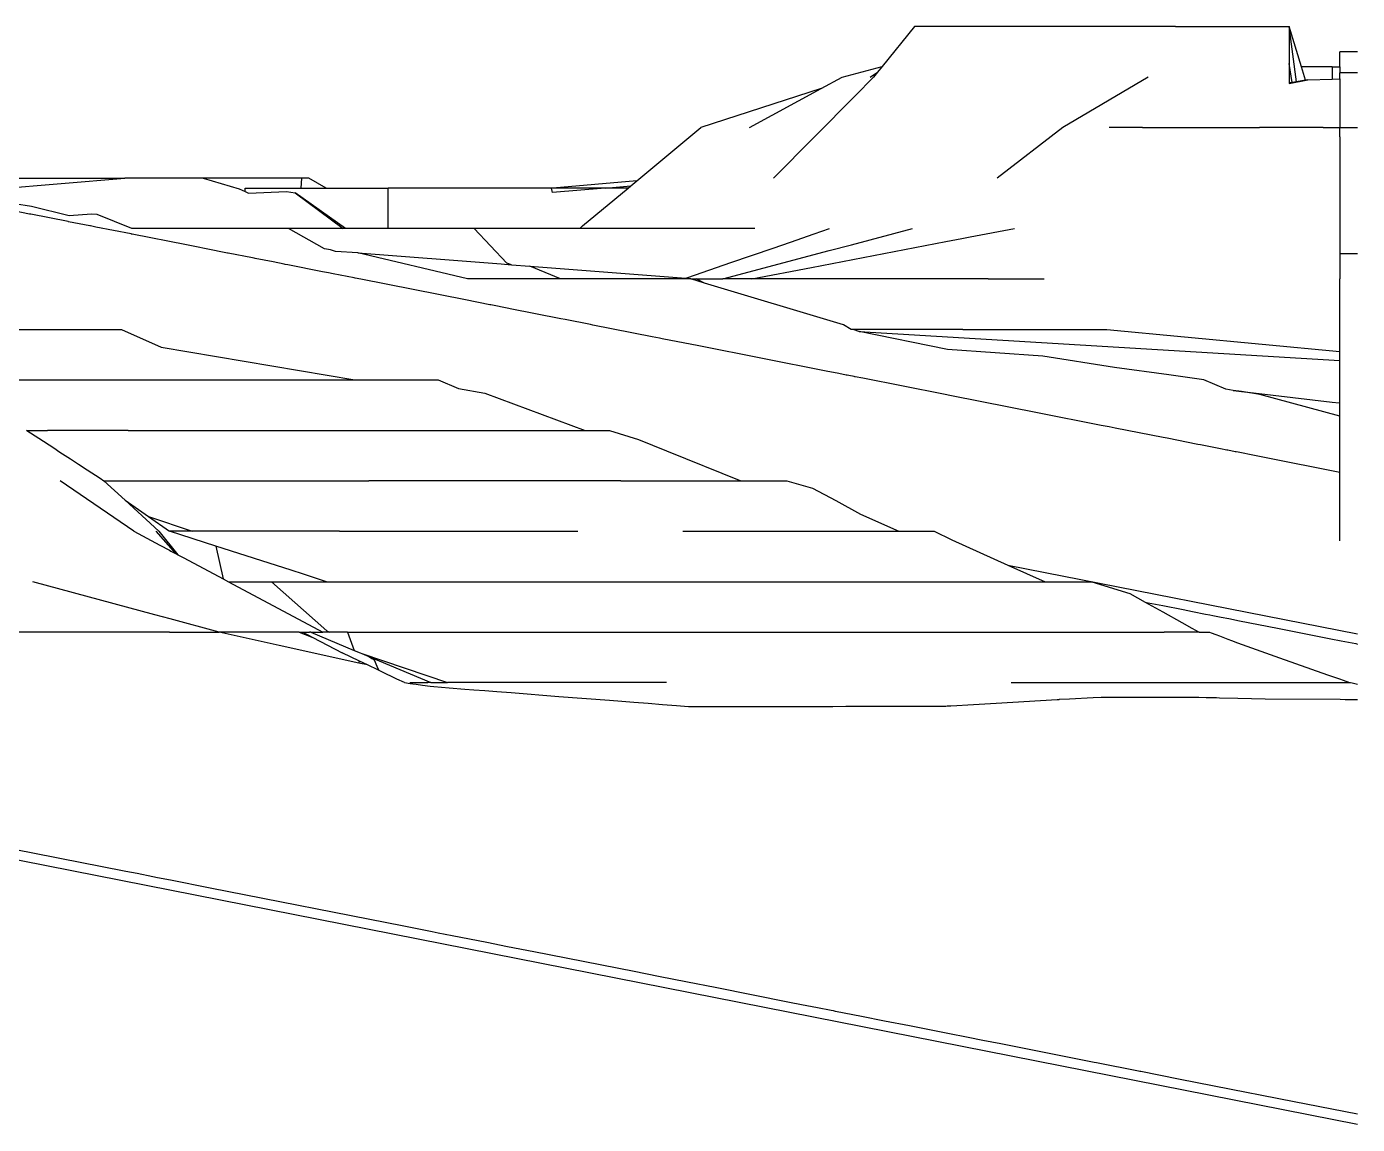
# Model space of a CAD drawing. Extents: x -49.7 to 49.7, y -10.2 to 18.8.
# Drawn here: x 23.33 to 49.7, y -8.94 to 12.81 of the extents above; entities that cross this region are included whole.
import ezdxf

# ---------------------------------------------------------------- set-up
doc = ezdxf.new("R2010")
doc.units = 0
doc.layers.get('0').update_dxf_attribs({"linetype": 'CONTINUOUS'})
doc.layers.add('SECTIONCUTEDGES', color=7, linetype='CONTINUOUS')

msp = doc.modelspace()

# ---------------------------------------------------------------- linework, layer by layer
for p, q in [((40.925, 12.812), (40.287, 12.025)), ((41.485, 12.812), (40.925, 12.812)), ((42.685, 12.812), (41.485, 12.812)), ((43.025, 12.812), (42.685, 12.812)), ((43.865, 12.812), (43.025, 12.812)), ((46.095, 12.812), (43.865, 12.812)), ((46.095, 12.812), (46.755, 12.812)), ((46.755, 12.812), (48.353, 12.812)), ((48.353, 12.812), (48.353, 12.083)), ((48.498, 11.721), (48.353, 12.812)), ((48.592, 12.018), (48.353, 12.812)), ((49.702, 12.313), (49.353, 12.313)), ((49.353, 12.018), (49.353, 12.313)), ((39.495, 11.812), (40.287, 12.025)), ((40.045, 11.812), (40.196, 11.912)), ((40.196, 11.912), (40.115, 11.812)), ((40.287, 12.025), (40.196, 11.912)), ((48.353, 12.083), (48.353, 11.812)), ((48.409, 11.705), (48.353, 12.083)), ((49.203, 12.018), (48.592, 12.018)), ((48.673, 11.75), (48.592, 12.018)), ((49.203, 12.018), (49.353, 12.018)), ((49.203, 12.018), (49.203, 11.772)), ((49.353, 12.018), (49.353, 11.896)), ((49.702, 11.896), (49.353, 11.896)), ((49.353, 11.776), (49.353, 11.896)), ((49.353, 11.896), (49.353, 11.894)), ((39.079, 11.587), (39.495, 11.812)), ((40.115, 11.812), (39.75, 11.444)), ((45.555, 11.812), (43.865, 10.812)), ((48.353, 11.812), (48.353, 11.696)), ((48.353, 11.685), (48.72, 11.758)), ((48.353, 11.688), (48.72, 11.758)), ((48.371, 11.699), (48.353, 11.696)), ((48.353, 11.696), (48.353, 11.688)), ((48.353, 11.688), (48.353, 11.685)), ((48.409, 11.705), (48.371, 11.699)), ((48.498, 11.721), (48.409, 11.705)), ((48.673, 11.75), (48.498, 11.721)), ((48.72, 11.758), (48.673, 11.75)), ((48.72, 11.758), (49.203, 11.772)), ((49.203, 11.772), (49.353, 11.776)), ((49.353, 11.776), (49.353, 11.524)), ((39.079, 11.587), (36.695, 10.812)), ((37.655, 10.812), (39.079, 11.587)), ((39.75, 11.444), (38.135, 9.812)), ((49.353, 11.524), (49.353, 10.812)), ((35.424, 9.757), (36.695, 10.812)), ((43.865, 10.812), (42.565, 9.812)), ((45.445, 10.812), (44.785, 10.812)), ((45.445, 10.812), (46.085, 10.812)), ((46.085, 10.812), (46.945, 10.812)), ((46.945, 10.812), (47.765, 10.812)), ((49.025, 10.812), (47.765, 10.812)), ((49.025, 10.812), (49.353, 10.812)), ((49.353, 10.812), (49.702, 10.812)), ((49.353, 10.626), (49.353, 10.812)), ((49.353, 10.626), (49.353, 9.812)), ((19.553, 9.812), (25.278, 9.812)), ((21.596, 9.497), (25.278, 9.812)), ((26.83, 9.812), (25.278, 9.812)), ((26.83, 9.812), (27.542, 9.596)), ((28.777, 9.812), (26.83, 9.812)), ((28.777, 9.812), (28.765, 9.612)), ((28.801, 9.812), (28.777, 9.812)), ((28.923, 9.812), (28.801, 9.812)), ((29.266, 9.612), (28.923, 9.812)), ((35.424, 9.757), (33.762, 9.612)), ((35.302, 9.657), (35.424, 9.757)), ((49.353, 9.812), (49.353, 9.373)), ((23.428, 9.246), (21.833, 9.499)), ((27.542, 9.596), (27.665, 9.542)), ((27.665, 9.542), (27.665, 9.612)), ((27.665, 9.612), (28.765, 9.612)), ((27.665, 9.542), (27.729, 9.514)), ((27.729, 9.514), (28.479, 9.545)), ((28.479, 9.545), (28.652, 9.518)), ((28.652, 9.518), (29.606, 8.812)), ((29.652, 8.812), (28.652, 9.518)), ((28.765, 9.612), (28.797, 9.612)), ((28.797, 9.612), (28.821, 9.612)), ((28.821, 9.612), (28.824, 9.612)), ((28.821, 9.612), (28.821, 9.612)), ((28.824, 9.612), (28.943, 9.612)), ((28.943, 9.612), (28.959, 9.612)), ((28.959, 9.612), (29.266, 9.612)), ((29.266, 9.612), (30.495, 9.612)), ((30.495, 8.812), (30.495, 9.612)), ((33.762, 9.612), (30.495, 9.612)), ((33.762, 9.612), (33.732, 9.61)), ((33.756, 9.522), (33.732, 9.61)), ((34.794, 9.612), (33.756, 9.522)), ((34.794, 9.612), (33.762, 9.612)), ((34.345, 8.862), (35.249, 9.612)), ((34.794, 9.612), (35.302, 9.657)), ((35.249, 9.612), (34.794, 9.612)), ((35.249, 9.612), (35.302, 9.657)), ((23.392, 9.099), (21.827, 9.408)), ((24.176, 9.063), (23.428, 9.246)), ((49.353, 9.373), (49.353, 8.812)), ((23.413, 9.095), (23.392, 9.099)), ((24.156, 8.949), (23.413, 9.095)), ((24.616, 9.094), (24.176, 9.063)), ((24.727, 9.088), (24.616, 9.094)), ((25.42, 8.812), (24.727, 9.088)), ((24.165, 8.947), (24.156, 8.949)), ((24.582, 8.865), (24.165, 8.947)), ((24.593, 8.863), (24.582, 8.865)), ((24.596, 8.862), (24.593, 8.863)), ((24.702, 8.841), (24.596, 8.862)), ((25.401, 8.703), (24.702, 8.841)), ((25.408, 8.702), (25.401, 8.703)), ((26.535, 8.812), (25.42, 8.812)), ((27.16, 8.812), (26.535, 8.812)), ((27.371, 8.812), (27.16, 8.812)), ((27.898, 8.812), (27.371, 8.812)), ((28.282, 8.812), (27.898, 8.812)), ((28.522, 8.812), (28.282, 8.812)), ((29.236, 8.41), (28.522, 8.812)), ((29.606, 8.812), (28.522, 8.812)), ((29.652, 8.812), (29.606, 8.812)), ((30.495, 8.812), (29.652, 8.812)), ((32.201, 8.812), (30.495, 8.812)), ((32.847, 8.124), (32.201, 8.812)), ((34.292, 8.812), (32.201, 8.812)), ((34.292, 8.812), (34.345, 8.862)), ((34.745, 8.812), (34.292, 8.812)), ((35.415, 8.812), (34.745, 8.812)), ((36.345, 8.812), (35.415, 8.812)), ((37.765, 8.812), (36.345, 8.812)), ((38.47, 8.544), (38.94, 8.707)), ((38.94, 8.707), (39.245, 8.812)), ((39.676, 8.491), (40.885, 8.812)), ((42.03, 8.644), (42.905, 8.812)), ((49.353, 8.812), (49.353, 8.586)), ((25.421, 8.699), (25.408, 8.702)), ((26.503, 8.486), (25.421, 8.699)), ((27.089, 8.37), (26.503, 8.486)), ((38.124, 8.424), (38.47, 8.544)), ((38.883, 8.039), (41.549, 8.552)), ((39.232, 8.373), (39.676, 8.491)), ((41.549, 8.552), (41.867, 8.613)), ((41.867, 8.613), (42.03, 8.644)), ((49.353, 8.586), (49.353, 8.312)), ((27.117, 8.365), (27.089, 8.37)), ((27.313, 8.326), (27.117, 8.365)), ((27.324, 8.324), (27.313, 8.326)), ((27.811, 8.228), (27.324, 8.324)), ((27.842, 8.222), (27.811, 8.228)), ((27.864, 8.218), (27.842, 8.222)), ((28.219, 8.148), (27.864, 8.218)), ((29.355, 8.386), (29.236, 8.41)), ((29.452, 8.353), (29.355, 8.386)), ((29.893, 8.327), (29.452, 8.353)), ((32.067, 7.812), (29.893, 8.327)), ((29.893, 8.327), (32.737, 8.109)), ((37.125, 7.812), (39.232, 8.373)), ((37.289, 8.136), (38.124, 8.424)), ((49.702, 8.312), (49.353, 8.312)), ((49.353, 8.312), (49.353, 7.812)), ((28.438, 8.104), (28.219, 8.148)), ((28.455, 8.101), (28.438, 8.104)), ((28.505, 8.091), (28.455, 8.101)), ((29.192, 7.956), (28.505, 8.091)), ((29.197, 7.955), (29.192, 7.956)), ((29.311, 7.932), (29.197, 7.955)), ((29.405, 7.914), (29.311, 7.932)), ((29.409, 7.913), (29.405, 7.914)), ((29.823, 7.831), (29.409, 7.913)), ((32.737, 8.109), (32.942, 8.093)), ((32.942, 8.093), (32.847, 8.124)), ((32.942, 8.093), (33.302, 8.065)), ((33.909, 7.812), (33.302, 8.065)), ((33.302, 8.065), (36.398, 7.828)), ((36.435, 7.84), (37.005, 8.038)), ((37.005, 8.038), (37.289, 8.136)), ((37.705, 7.812), (38.883, 8.039)), ((29.845, 7.827), (29.823, 7.831)), ((29.953, 7.806), (29.845, 7.827)), ((32.026, 7.397), (29.953, 7.806)), ((32.584, 7.812), (32.067, 7.812)), ((32.969, 7.812), (32.584, 7.812)), ((33.909, 7.812), (32.969, 7.812)), ((34.077, 7.812), (33.909, 7.812)), ((34.64, 7.812), (34.077, 7.812)), ((35.978, 7.812), (34.64, 7.812)), ((36.492, 7.812), (35.978, 7.812)), ((36.398, 7.828), (36.435, 7.84)), ((36.398, 7.828), (36.595, 7.812)), ((36.765, 7.73), (36.492, 7.812)), ((36.492, 7.812), (36.595, 7.812)), ((36.595, 7.812), (36.599, 7.812)), ((36.765, 7.73), (36.599, 7.812)), ((36.599, 7.812), (37.125, 7.812)), ((39.519, 6.9), (36.765, 7.73)), ((37.705, 7.812), (37.125, 7.812)), ((42.385, 7.812), (37.705, 7.812)), ((42.385, 7.812), (43.495, 7.812)), ((49.353, 7.597), (49.353, 7.812)), ((32.508, 7.302), (32.026, 7.397)), ((49.353, 6.812), (49.353, 7.597)), ((32.534, 7.296), (32.508, 7.302)), ((32.89, 7.226), (32.534, 7.296)), ((32.913, 7.222), (32.89, 7.226)), ((33.915, 7.024), (32.913, 7.222)), ((34.002, 7.007), (33.915, 7.024)), ((34.506, 6.908), (34.002, 7.007)), ((34.555, 6.898), (34.506, 6.908)), ((35.725, 6.667), (34.555, 6.898)), ((39.67, 6.812), (39.519, 6.9)), ((22.925, 6.812), (25.213, 6.812)), ((25.213, 6.812), (25.998, 6.458)), ((35.872, 6.638), (35.725, 6.667)), ((35.928, 6.627), (35.872, 6.638)), ((36.378, 6.538), (35.928, 6.627)), ((39.71, 6.812), (39.67, 6.812)), ((39.824, 6.77), (39.71, 6.812)), ((41.885, 6.812), (39.71, 6.812)), ((39.833, 6.77), (39.824, 6.77)), ((41.583, 6.412), (39.833, 6.77)), ((39.833, 6.77), (49.353, 6.194)), ((41.885, 6.812), (44.735, 6.812)), ((44.735, 6.812), (49.353, 6.376)), ((49.353, 6.376), (49.353, 6.812)), ((25.998, 6.458), (29.839, 5.812)), ((36.622, 6.49), (36.378, 6.538)), ((36.654, 6.484), (36.622, 6.49)), ((39.177, 5.986), (36.654, 6.484)), ((43.467, 6.285), (41.583, 6.412)), ((49.353, 6.194), (49.353, 6.376)), ((44.89, 6.058), (43.467, 6.285)), ((49.353, 6.081), (49.353, 6.194)), ((49.353, 6.01), (49.353, 6.081)), ((22.035, 5.812), (23.615, 5.812)), ((23.615, 5.812), (23.875, 5.812)), ((23.875, 5.812), (25.785, 5.812)), ((25.785, 5.812), (29.839, 5.812)), ((29.839, 5.812), (31.485, 5.812)), ((31.485, 5.812), (31.891, 5.641)), ((39.43, 5.937), (39.177, 5.986)), ((39.572, 5.908), (39.43, 5.937)), ((39.586, 5.906), (39.572, 5.908)), ((39.589, 5.905), (39.586, 5.906)), ((39.625, 5.898), (39.589, 5.905)), ((39.731, 5.877), (39.625, 5.898)), ((39.741, 5.875), (39.731, 5.877)), ((39.742, 5.875), (39.741, 5.875)), ((39.749, 5.873), (39.742, 5.875)), ((39.9, 5.844), (39.749, 5.873)), ((41.501, 5.528), (39.9, 5.844)), ((45.964, 5.912), (44.89, 6.058)), ((46.657, 5.812), (45.964, 5.912)), ((47.098, 5.626), (46.657, 5.812)), ((49.353, 5.812), (49.353, 6.01)), ((49.353, 5.768), (49.353, 5.812)), ((31.891, 5.641), (32.412, 5.547)), ((32.412, 5.547), (34.4, 4.812)), ((47.24, 5.604), (47.098, 5.626)), ((47.406, 5.584), (47.24, 5.604)), ((47.24, 5.604), (47.643, 5.556)), ((47.77, 5.522), (47.406, 5.584)), ((47.406, 5.584), (47.643, 5.556)), ((47.643, 5.556), (47.643, 5.556)), ((47.643, 5.556), (49.203, 5.372)), ((47.643, 5.556), (49.203, 5.372)), ((49.353, 5.754), (49.353, 5.768)), ((49.353, 5.546), (49.353, 5.754)), ((49.353, 5.534), (49.353, 5.546)), ((41.66, 5.497), (41.501, 5.528)), ((43.365, 5.16), (41.66, 5.497)), ((49.353, 5.093), (47.77, 5.522)), ((49.203, 5.372), (49.203, 5.372)), ((49.203, 5.372), (49.344, 5.356)), ((49.203, 5.372), (49.344, 5.355)), ((49.344, 5.355), (49.344, 5.356)), ((49.344, 5.355), (49.344, 5.356)), ((49.344, 5.356), (49.344, 5.356)), ((49.344, 5.356), (49.344, 5.356)), ((49.344, 5.356), (49.345, 5.355)), ((49.344, 5.355), (49.344, 5.355)), ((49.344, 5.355), (49.344, 5.355)), ((49.344, 5.355), (49.345, 5.355)), ((49.345, 5.355), (49.345, 5.355)), ((49.345, 5.355), (49.353, 5.355)), ((49.345, 5.355), (49.353, 5.354)), ((49.353, 5.367), (49.353, 5.534)), ((49.353, 5.355), (49.353, 5.367)), ((49.353, 5.354), (49.353, 5.355)), ((49.353, 5.322), (49.353, 5.354)), ((49.353, 5.093), (49.353, 5.322)), ((44.627, 4.911), (43.365, 5.16)), ((49.353, 3.979), (49.353, 5.093)), ((23.335, 4.812), (23.329, 4.814)), ((23.335, 4.812), (23.745, 4.812)), ((23.335, 4.812), (23.576, 4.655)), ((24.505, 4.812), (23.745, 4.812)), ((25.345, 4.812), (24.505, 4.812)), ((25.345, 4.812), (26.875, 4.812)), ((26.875, 4.812), (28.945, 4.812)), ((28.945, 4.812), (34.4, 4.812)), ((34.4, 4.812), (34.882, 4.812)), ((34.882, 4.812), (35.457, 4.633)), ((44.783, 4.881), (44.627, 4.911)), ((44.901, 4.857), (44.783, 4.881)), ((45.853, 4.67), (44.901, 4.857)), ((23.576, 4.655), (23.868, 4.464)), ((35.457, 4.633), (36.01, 4.408)), ((45.932, 4.654), (45.853, 4.67)), ((46.542, 4.534), (45.932, 4.654)), ((46.594, 4.524), (46.542, 4.534)), ((46.991, 4.445), (46.594, 4.524)), ((23.868, 4.464), (23.993, 4.382)), ((23.993, 4.382), (24.199, 4.248)), ((24.199, 4.248), (24.36, 4.142)), ((36.01, 4.408), (37.483, 3.812)), ((47.118, 4.42), (46.991, 4.445)), ((47.133, 4.417), (47.118, 4.42)), ((47.279, 4.388), (47.133, 4.417)), ((47.298, 4.385), (47.279, 4.388)), ((47.338, 4.377), (47.298, 4.385)), ((47.662, 4.313), (47.338, 4.377)), ((47.864, 4.273), (47.662, 4.313)), ((49.353, 3.979), (47.864, 4.273)), ((24.36, 4.142), (24.53, 4.031)), ((24.53, 4.031), (24.787, 3.863)), ((49.353, 2.622), (49.353, 3.979)), ((25.455, 2.812), (23.995, 3.812)), ((24.787, 3.863), (24.865, 3.812)), ((24.865, 3.812), (25.282, 3.43)), ((24.865, 3.812), (25.515, 3.812)), ((25.515, 3.812), (28.275, 3.812)), ((28.275, 3.812), (30.115, 3.812)), ((35.105, 3.812), (30.115, 3.812)), ((35.105, 3.812), (37.483, 3.812)), ((37.483, 3.812), (38.135, 3.812)), ((38.135, 3.812), (38.396, 3.812)), ((38.396, 3.812), (38.905, 3.669)), ((25.282, 3.43), (25.747, 3.105)), ((25.282, 3.43), (25.955, 2.812)), ((38.905, 3.669), (39.366, 3.421)), ((39.366, 3.421), (39.855, 3.151)), ((25.747, 3.105), (26.615, 2.812)), ((25.747, 3.105), (26.165, 2.812)), ((39.855, 3.151), (40.618, 2.812)), ((25.455, 2.812), (25.969, 2.538)), ((25.895, 2.812), (26.284, 2.37)), ((25.955, 2.812), (26.327, 2.347)), ((27.084, 2.517), (26.165, 2.812)), ((26.615, 2.812), (26.165, 2.812)), ((27.845, 2.812), (26.615, 2.812)), ((29.535, 2.812), (27.845, 2.812)), ((29.535, 2.812), (31.855, 2.812)), ((31.855, 2.812), (34.255, 2.812)), ((36.335, 2.812), (39.415, 2.812)), ((39.415, 2.812), (39.905, 2.812)), ((39.905, 2.812), (40.618, 2.812)), ((40.618, 2.812), (41.314, 2.812)), ((41.314, 2.812), (41.667, 2.641)), ((41.667, 2.641), (42.779, 2.143)), ((25.969, 2.538), (26.162, 2.435)), ((26.162, 2.435), (26.192, 2.419)), ((26.192, 2.419), (26.284, 2.37)), ((27.084, 2.517), (27.224, 1.869)), ((28.139, 2.178), (27.084, 2.517)), ((26.284, 2.37), (26.327, 2.347)), ((26.327, 2.347), (26.445, 2.285)), ((26.445, 2.285), (27.224, 1.869)), ((28.574, 2.038), (28.139, 2.178)), ((42.779, 2.143), (49.702, 0.778)), ((42.779, 2.143), (43.518, 1.812)), ((27.224, 1.869), (27.33, 1.812)), ((28.818, 1.959), (28.574, 2.038)), ((28.939, 1.92), (28.818, 1.959)), ((29.275, 1.812), (28.939, 1.92)), ((25.875, 1.156), (23.455, 1.812)), ((27.33, 1.812), (28.187, 1.812)), ((27.33, 1.812), (29.205, 0.812)), ((28.187, 1.812), (29.28, 0.842)), ((28.187, 1.812), (29.275, 1.812)), ((29.275, 1.812), (31.765, 1.812)), ((31.765, 1.812), (34.135, 1.812)), ((34.135, 1.812), (41.145, 1.812)), ((41.145, 1.812), (42.375, 1.812)), ((42.375, 1.812), (43.518, 1.812)), ((43.518, 1.812), (43.675, 1.812)), ((43.675, 1.812), (44.442, 1.812)), ((44.442, 1.812), (45.191, 1.577)), ((45.191, 1.577), (45.495, 1.408)), ((45.495, 1.408), (45.559, 1.395)), ((45.495, 1.408), (45.557, 1.373)), ((45.557, 1.373), (45.845, 1.213)), ((45.559, 1.395), (45.849, 1.338)), ((45.849, 1.338), (46.249, 1.259)), ((26.177, 1.075), (25.875, 1.156)), ((27.145, 0.812), (26.177, 1.075)), ((45.845, 1.213), (46.226, 1.002)), ((46.249, 1.259), (46.435, 1.223)), ((46.435, 1.223), (46.696, 1.171)), ((46.696, 1.171), (46.779, 1.155)), ((46.779, 1.155), (46.838, 1.143)), ((46.838, 1.143), (46.934, 1.124)), ((46.934, 1.124), (47.003, 1.111)), ((47.003, 1.111), (47.154, 1.081)), ((47.154, 1.081), (47.367, 1.039)), ((28.338, 0.549), (27.145, 0.812)), ((28.735, 0.812), (29.005, 0.709)), ((28.808, 0.812), (28.935, 0.812)), ((28.965, 0.812), (28.935, 0.812)), ((28.965, 0.812), (29.205, 0.812)), ((28.965, 0.812), (29.824, 0.452)), ((29.338, 0.812), (29.205, 0.812)), ((29.28, 0.842), (29.338, 0.812)), ((29.693, 0.812), (29.338, 0.812)), ((29.693, 0.812), (31.575, 0.812)), ((29.693, 0.812), (29.824, 0.452)), ((31.575, 0.812), (34.005, 0.812)), ((34.005, 0.812), (43.145, 0.812)), ((43.145, 0.812), (44.275, 0.812)), ((44.275, 0.812), (45.475, 0.812)), ((45.475, 0.812), (45.875, 0.812)), ((46.567, 0.812), (45.875, 0.812)), ((46.226, 1.002), (46.419, 0.895)), ((46.419, 0.895), (46.567, 0.812)), ((46.567, 0.812), (46.663, 0.812)), ((46.663, 0.812), (46.743, 0.812)), ((46.743, 0.812), (46.773, 0.812)), ((46.773, 0.812), (46.807, 0.8)), ((46.807, 0.8), (46.896, 0.766)), ((47.367, 1.039), (48.118, 0.891)), ((48.118, 0.891), (49.177, 0.682)), ((29.915, 0.201), (28.338, 0.549)), ((46.896, 0.766), (46.969, 0.738)), ((46.969, 0.738), (47.132, 0.676)), ((47.132, 0.676), (47.211, 0.645)), ((47.211, 0.645), (47.328, 0.604)), ((47.328, 0.604), (48.162, 0.307)), ((49.177, 0.682), (49.38, 0.642)), ((49.38, 0.642), (49.67, 0.585)), ((49.67, 0.585), (49.702, 0.578)), ((29.824, 0.452), (29.942, 0.402)), ((29.942, 0.402), (29.972, 0.391)), ((29.942, 0.402), (29.972, 0.389)), ((29.972, 0.391), (31.675, -0.188)), ((29.972, 0.391), (29.975, 0.388)), ((29.972, 0.389), (29.972, 0.391)), ((29.972, 0.389), (29.975, 0.388)), ((29.975, 0.388), (30.111, 0.331)), ((30.111, 0.331), (31.345, -0.188)), ((30.111, 0.331), (30.173, 0.292)), ((30.173, 0.292), (30.218, 0.267)), ((30.218, 0.267), (30.275, 0.139)), ((48.162, 0.307), (49.112, -0.031)), ((29.915, 0.201), (29.927, 0.24)), ((30.087, 0.163), (29.915, 0.201)), ((30.275, 0.139), (30.305, 0.065)), ((30.305, 0.065), (30.303, 0.06)), ((30.925, -0.188), (31.285, -0.188)), ((31.345, -0.188), (31.285, -0.188)), ((31.345, -0.188), (31.675, -0.188)), ((36.015, -0.188), (31.675, -0.188)), ((42.845, -0.188), (45.015, -0.188)), ((45.015, -0.188), (46.265, -0.188)), ((46.265, -0.188), (48.155, -0.188)), ((48.155, -0.188), (49.545, -0.188)), ((49.112, -0.031), (49.347, -0.115)), ((49.347, -0.115), (49.419, -0.14)), ((49.419, -0.14), (49.545, -0.188)), ((49.545, -0.188), (49.568, -0.188)), ((49.568, -0.188), (49.6, -0.194)), ((49.6, -0.194), (49.702, -0.216)), ((49.702, -8.941), (19.719, -3.028)), ((23.894, -3.652), (23.119, -3.499)), ((24.021, -3.677), (23.894, -3.652)), ((24.797, -3.83), (24.021, -3.677)), ((25.297, -3.929), (24.797, -3.83)), ((25.523, -3.973), (25.297, -3.929)), ((25.833, -4.034), (25.523, -3.973)), ((25.928, -4.053), (25.833, -4.034)), ((26.182, -4.103), (25.928, -4.053)), ((26.967, -4.258), (26.182, -4.103)), ((30.807, -5.015), (26.967, -4.258)), ((31.371, -5.126), (30.807, -5.015)), ((31.487, -5.149), (31.371, -5.126)), ((31.763, -5.204), (31.487, -5.149)), ((32.454, -5.34), (31.763, -5.204)), ((32.859, -5.42), (32.454, -5.34)), ((33.38, -5.523), (32.859, -5.42)), ((35.368, -5.915), (33.38, -5.523)), ((35.851, -6.01), (35.368, -5.915)), ((36.426, -6.123), (35.851, -6.01)), ((36.978, -6.232), (36.426, -6.123)), ((38.451, -6.523), (36.978, -6.232)), ((38.69, -6.57), (38.451, -6.523)), ((39.001, -6.631), (38.69, -6.57)), ((39.001, -6.631), (39.001, -6.631)), ((39.277, -6.686), (39.001, -6.631)), ((39.277, -6.686), (39.277, -6.686)), ((39.32, -6.694), (39.277, -6.686)), ((39.364, -6.703), (39.32, -6.694)), ((39.873, -6.803), (39.364, -6.703)), ((40.335, -6.894), (39.873, -6.803)), ((40.824, -6.991), (40.335, -6.894)), ((41.586, -7.141), (40.824, -6.991)), ((41.586, -7.141), (41.586, -7.141)), ((41.99, -7.221), (41.586, -7.141)), ((41.99, -7.221), (41.99, -7.221)), ((42.282, -7.278), (41.99, -7.221)), ((42.635, -7.348), (42.282, -7.278)), ((44.486, -7.713), (42.635, -7.348)), ((44.533, -7.722), (44.486, -7.713)), ((45.364, -7.886), (44.533, -7.722)), ((45.393, -7.892), (45.364, -7.886)), ((45.41, -7.895), (45.393, -7.892)), ((46.16, -8.043), (45.41, -7.895)), ((47.536, -8.314), (46.16, -8.043)), ((47.742, -8.355), (47.536, -8.314)), ((48.179, -8.441), (47.742, -8.355)), ((49.702, -8.742), (48.179, -8.441))]:
    msp.add_line(p, q)
at = {"layer": 'SECTIONCUTEDGES'}
for p, q in [((23.481, 0.812), (23.038, 0.812)), ((23.552, 0.812), (23.481, 0.812)), ((23.607, 0.812), (23.552, 0.812)), ((24.036, 0.812), (23.607, 0.812)), ((24.375, 0.812), (24.036, 0.812)), ((24.649, 0.812), (24.375, 0.812)), ((24.87, 0.812), (24.649, 0.812)), ((24.97, 0.812), (24.87, 0.812)), ((25.094, 0.812), (24.97, 0.812)), ((25.262, 0.812), (25.094, 0.812)), ((25.4, 0.812), (25.262, 0.812)), ((25.442, 0.812), (25.4, 0.812)), ((25.494, 0.812), (25.442, 0.812)), ((25.608, 0.812), (25.494, 0.812)), ((25.746, 0.812), (25.608, 0.812)), ((26.164, 0.812), (25.746, 0.812)), ((26.164, 0.812), (26.508, 0.812)), ((26.508, 0.812), (27.145, 0.812)), ((27.175, 0.812), (27.145, 0.812)), ((28.735, 0.812), (27.175, 0.812)), ((28.735, 0.812), (28.808, 0.812)), ((28.808, 0.812), (29.005, 0.709)), ((29.005, 0.709), (29.582, 0.405)), ((29.927, 0.24), (29.582, 0.405)), ((30.087, 0.163), (29.927, 0.24)), ((30.303, 0.06), (30.087, 0.163)), ((30.355, 0.034), (30.303, 0.06)), ((30.669, -0.116), (30.355, 0.034)), ((30.818, -0.188), (30.669, -0.116)), ((30.818, -0.188), (30.935, -0.203)), ((30.935, -0.203), (30.988, -0.211)), ((30.988, -0.211), (31.051, -0.219)), ((31.051, -0.219), (31.176, -0.236)), ((31.176, -0.236), (31.328, -0.257)), ((31.328, -0.257), (31.4, -0.267)), ((31.4, -0.267), (31.702, -0.29)), ((31.702, -0.29), (32.017, -0.315)), ((32.017, -0.315), (32.197, -0.329)), ((32.197, -0.329), (32.415, -0.345)), ((32.415, -0.345), (32.653, -0.364)), ((32.653, -0.364), (32.931, -0.386)), ((32.931, -0.386), (33.88, -0.459)), ((33.88, -0.459), (34.883, -0.537)), ((42.547, -0.593), (43.755, -0.521)), ((43.755, -0.521), (43.79, -0.519)), ((43.79, -0.519), (43.802, -0.518)), ((43.802, -0.518), (43.995, -0.507)), ((43.995, -0.507), (44.47, -0.479)), ((44.47, -0.479), (44.624, -0.478)), ((44.624, -0.478), (44.631, -0.478)), ((44.631, -0.478), (44.653, -0.478)), ((44.653, -0.478), (44.666, -0.478)), ((44.666, -0.478), (44.67, -0.478)), ((44.67, -0.478), (45.239, -0.478)), ((45.239, -0.478), (45.398, -0.477)), ((45.398, -0.477), (45.678, -0.477)), ((45.678, -0.477), (46.562, -0.476)), ((46.562, -0.476), (46.704, -0.48)), ((46.704, -0.48), (46.882, -0.484)), ((46.882, -0.484), (46.911, -0.485)), ((46.911, -0.485), (46.971, -0.487)), ((46.971, -0.487), (47.332, -0.496)), ((47.332, -0.496), (47.878, -0.51)), ((47.878, -0.51), (49.363, -0.518)), ((49.363, -0.518), (49.461, -0.519)), ((49.461, -0.519), (49.466, -0.519)), ((49.466, -0.519), (49.581, -0.519)), ((49.581, -0.519), (49.589, -0.519)), ((49.589, -0.519), (49.59, -0.519)), ((49.589, -0.519), (49.589, -0.519)), ((49.59, -0.519), (49.604, -0.519)), ((49.604, -0.519), (49.702, -0.52)), ((34.883, -0.537), (35.126, -0.556)), ((35.126, -0.556), (35.364, -0.575)), ((35.364, -0.575), (35.651, -0.597)), ((35.651, -0.597), (35.93, -0.619)), ((35.93, -0.619), (36.209, -0.64)), ((36.209, -0.64), (36.448, -0.659)), ((36.448, -0.659), (36.471, -0.659)), ((36.471, -0.659), (37.258, -0.661)), ((37.258, -0.661), (37.902, -0.663)), ((37.902, -0.663), (37.954, -0.663)), ((37.954, -0.663), (38.003, -0.663)), ((38.003, -0.663), (38.139, -0.662)), ((38.139, -0.662), (38.27, -0.662)), ((38.27, -0.662), (38.448, -0.661)), ((38.448, -0.661), (38.605, -0.661)), ((38.605, -0.661), (38.722, -0.66)), ((38.722, -0.66), (38.739, -0.66)), ((38.739, -0.66), (38.764, -0.66)), ((38.764, -0.66), (38.789, -0.66)), ((38.789, -0.66), (38.808, -0.66)), ((38.808, -0.66), (39.018, -0.659)), ((39.018, -0.659), (39.305, -0.658)), ((39.305, -0.658), (39.568, -0.657)), ((39.568, -0.657), (39.749, -0.657)), ((39.749, -0.657), (39.937, -0.656)), ((39.937, -0.656), (40.218, -0.655)), ((40.218, -0.655), (40.495, -0.654)), ((40.495, -0.654), (40.955, -0.653)), ((40.955, -0.653), (41.218, -0.652)), ((41.218, -0.652), (41.356, -0.651)), ((41.356, -0.651), (41.547, -0.651)), ((41.547, -0.651), (41.572, -0.65)), ((41.572, -0.65), (41.646, -0.646)), ((41.646, -0.646), (41.763, -0.639)), ((41.763, -0.639), (41.984, -0.626)), ((41.984, -0.626), (42.547, -0.593))]:
    msp.add_line(p, q, dxfattribs=at)

doc.saveas('drawing.dxf')
